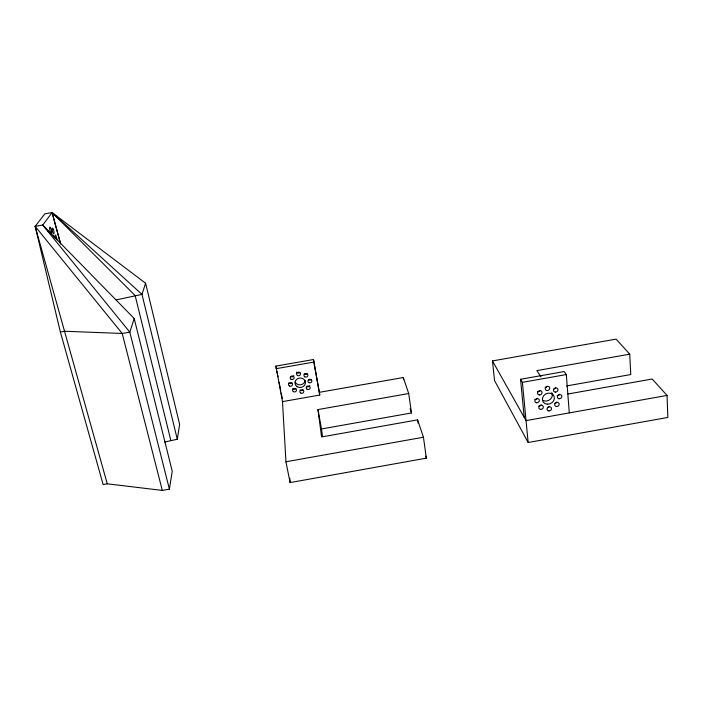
<?xml version="1.0" encoding="UTF-8"?>
<svg xmlns="http://www.w3.org/2000/svg" width="703" height="703" viewBox="0 0 703 703"><rect width="100%" height="100%" fill="white"/><g stroke="black" fill="none" stroke-linecap="round" stroke-linejoin="round"><path stroke-width="1.05" d="M169.397 489.147L172.235 471.212L134.194 318.521L42.725 225.065L35.15 226.34L60.379 332.018L103.121 484.552L107.269 483.813L162.296 490.413L169.397 489.147L129.8 332.15L42.725 225.065L52.101 212.587L145.591 283.23L179.634 424.41L177.288 439.27L164.572 442.046M134.194 318.521L129.8 332.15L122.208 333.468L64.799 331.254L60.379 332.018M145.591 283.23L141.988 294.39L177.288 439.27M107.269 483.813L35.15 226.34L44.86 213.8L52.101 212.587L141.988 294.39L116.162 299.909M282.492 401.624L319.786 395.042L313.503 359.523L275.91 366.105L282.492 401.624L285.945 461.783L290.093 482.583L426.361 458.145L423.443 437.231L417.582 419.867L321.579 436.95L317.967 409.585L408.698 393.531L411.483 412.969L321.491 428.962L322.51 436.563M567.892 394.014L652.191 379.005L667.05 395.429L667.85 417.433L528.146 442.503L494.552 380.587L492.452 360.929L616.109 339.118L629.73 354.171L630.767 374.541L566.548 385.947M285.945 461.783L423.443 437.231M667.05 395.429L526.055 420.622L492.452 360.929M319.408 392.318L403.294 377.52L408.698 393.531M629.73 354.171L536.899 370.604L540.994 376.861M524.21 417.354L520.545 379.286L564.175 371.553L566.319 374.558L569.289 412.898M520.545 379.286L522.391 382.344L566.319 374.558M276.033 368.706L313.854 362.08L313.503 359.523M60.616 244.055L52.101 212.587L135.134 295.568L170.829 440.412M42.725 225.065L46.345 229.152M47.804 230.777L50.704 234.046M35.15 226.34L122.208 333.468L162.296 490.413M551.504 392.942L552.672 394.726M425.702 456.15L426.361 458.145M410.121 408.83L411.483 412.969M52.101 212.587L60.423 243.176M275.91 366.105L276.543 369.33M276.964 371.474L278.019 376.843M279.073 382.212L280.752 390.806M281.174 392.951L282.228 398.32M317.967 409.585L321.491 428.962M313.854 362.08L319.786 395.042M403.294 377.52L403.601 379.62M417.582 419.867L418.039 423.074M522.391 382.344L528.146 442.503M289.821 478.251L290.093 482.583M293.784 375.683A1.968 1.793 -6 0 1 290.814 376.58M291.903 382.792A1.96 1.784 -5.9 0 1 288.801 382.968M307.202 373.706A1.96 1.793 -7.6 0 1 304.1 373.873M299.9 372.326A1.968 1.793 -6.7 0 1 296.517 372.107M305.128 380.437A5.22 4.745 -7 0 1 300.814 384.761A5.22 4.745 -7 0 1 295.207 382.186M311.165 379.409A1.96 1.784 -8 0 1 308.441 379.884M309.715 385.657A1.951 1.775 -7.8 0 1 306.385 386.246M303.16 389.814A1.951 1.766 -7.2 0 1 300.076 389.98M295.893 388.46A1.951 1.775 -6.4 0 1 292.8 388.636M559.562 394.225A2.302 2.004 -28.4 0 1 557.128 395.613M556.881 401.967A2.294 1.986 -27.9 0 1 554.456 403.355M555.704 387.59A2.311 2.012 -28.6 0 1 553.85 388.961M539.86 390.411A2.311 2.021 -27.6 0 1 537.426 391.808M537.224 398.197A2.302 2.004 -27 0 1 534.798 399.585M547.206 386.492A2.311 2.021 -28.3 0 1 545.089 387.406M548.946 406.809A2.294 1.986 -27.3 0 1 547.426 407.678M552.013 393.109A6.142 5.343 -27.7 0 1 549.755 399.691A6.142 5.343 -27.7 0 1 542.496 400.112M541.134 404.779A2.294 1.995 -26.9 0 1 538.718 406.158M55.344 238.721A2.944 0.729 78.2 0 1 55.511 235.101A2.944 0.729 78.2 0 1 56.82 239.881M49.491 232.755A3.005 0.756 78.1 0 1 49.737 233.036M52.479 235.382A5.94 1.485 78.2 0 1 53.876 236.99M291.024 379.233A1.977 1.801 -6.1 0 0 294.126 377.871A1.977 1.801 -6.1 0 0 291.341 376.123A1.977 1.801 -6.1 0 0 291.024 379.233M297.158 386.712A5.255 4.772 -7 0 0 305.427 383.1A5.255 4.772 -7 0 0 298.028 378.46A5.255 4.772 -7 0 0 297.158 386.712M308.758 382.546A1.968 1.793 -8.1 0 0 311.851 381.193A1.968 1.793 -8.1 0 0 309.092 379.453A1.968 1.793 -8.1 0 0 308.758 382.546M307.062 389.242A1.96 1.784 -7.9 0 0 310.155 387.889A1.96 1.784 -7.9 0 0 307.396 386.158A1.96 1.784 -7.9 0 0 307.062 389.242M300.708 393.003A1.96 1.775 -7.2 0 0 303.801 391.65A1.96 1.775 -7.2 0 0 301.033 389.928A1.96 1.775 -7.2 0 0 300.708 393.003M293.397 391.65A1.968 1.784 -6.4 0 0 296.481 390.297A1.968 1.784 -6.4 0 0 293.705 388.574A1.968 1.784 -6.4 0 0 293.397 391.65M289.372 385.956A1.968 1.793 -5.9 0 0 292.466 384.603A1.968 1.793 -5.9 0 0 289.68 382.863A1.968 1.793 -5.9 0 0 289.372 385.956M297.413 375.437A1.977 1.801 -6.8 0 0 300.524 374.066A1.977 1.801 -6.8 0 0 297.729 372.318A1.977 1.801 -6.8 0 0 297.413 375.437M304.768 376.817A1.977 1.801 -7.6 0 0 307.87 375.455A1.977 1.801 -7.6 0 0 305.093 373.706A1.977 1.801 -7.6 0 0 304.768 376.817M559.21 398.75A2.32 2.012 -28.4 0 0 561.759 395.763A2.32 2.012 -28.4 0 0 557.927 395.508A2.32 2.012 -28.4 0 0 559.21 398.75M556.512 406.536A2.311 2.004 -27.8 0 0 559.052 403.557A2.311 2.004 -27.8 0 0 555.229 403.32A2.311 2.004 -27.8 0 0 556.512 406.536M548.841 410.921A2.311 1.995 -27.2 0 0 551.38 407.951A2.311 1.995 -27.2 0 0 547.549 407.705A2.311 1.995 -27.2 0 0 548.841 410.921M539.368 394.937A2.329 2.03 -27.5 0 0 541.916 391.923A2.329 2.03 -27.5 0 0 538.059 391.668A2.329 2.03 -27.5 0 0 539.368 394.937M536.723 402.757A2.32 2.021 -27 0 0 539.254 399.77A2.32 2.021 -27 0 0 535.405 399.515A2.32 2.021 -27 0 0 536.723 402.757M555.317 392.098A2.329 2.021 -28.5 0 0 557.874 389.084A2.329 2.021 -28.5 0 0 554.026 388.829A2.329 2.021 -28.5 0 0 555.317 392.098M547.092 390.499A2.329 2.03 -28.2 0 0 549.641 387.485A2.329 2.03 -28.2 0 0 545.783 387.23A2.329 2.03 -28.2 0 0 547.092 390.499M547.268 404.207A6.186 5.369 -27.7 0 0 554.061 396.237A6.186 5.369 -27.7 0 0 543.814 395.552A6.186 5.369 -27.7 0 0 547.268 404.207M540.66 409.366A2.311 2.004 -26.8 0 0 543.191 406.387A2.311 2.004 -26.8 0 0 539.35 406.149A2.311 2.004 -26.8 0 0 540.66 409.366M49.649 228.58A2.988 0.747 78 0 0 51.196 232.921A2.988 0.747 78 0 0 50.95 228.475A2.988 0.747 78 0 0 49.649 228.58M52.171 229.6A2.961 0.738 78.1 0 0 53.692 233.906A2.961 0.738 78.1 0 0 53.446 229.494A2.961 0.738 78.1 0 0 52.171 229.6"/></g></svg>
